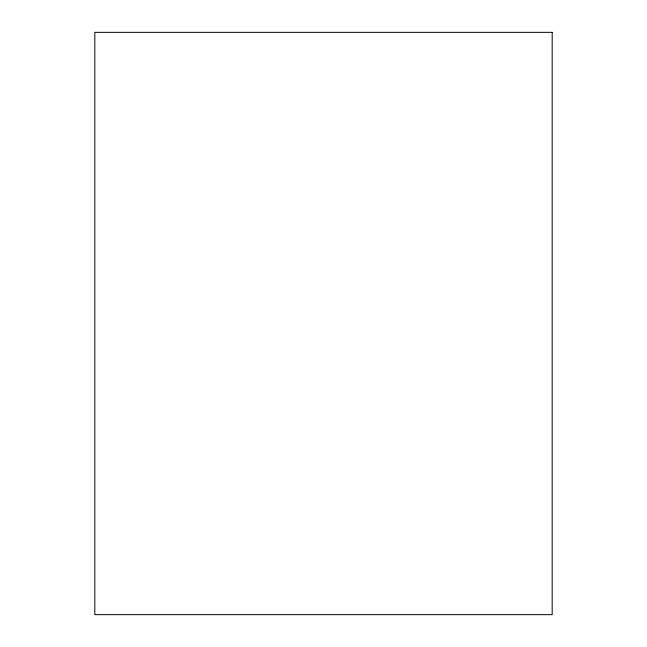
<?xml version="1.0" encoding="UTF-8"?>
<svg xmlns="http://www.w3.org/2000/svg" width="647" height="647" viewBox="0 0 647 647"><rect width="100%" height="100%" fill="white"/><g stroke="black" fill="none" stroke-linecap="round" stroke-linejoin="round"><path stroke-width="0.97" d="M552.19 32.35L94.81 32.35L94.81 614.65L552.19 614.65L552.19 32.35"/></g></svg>
